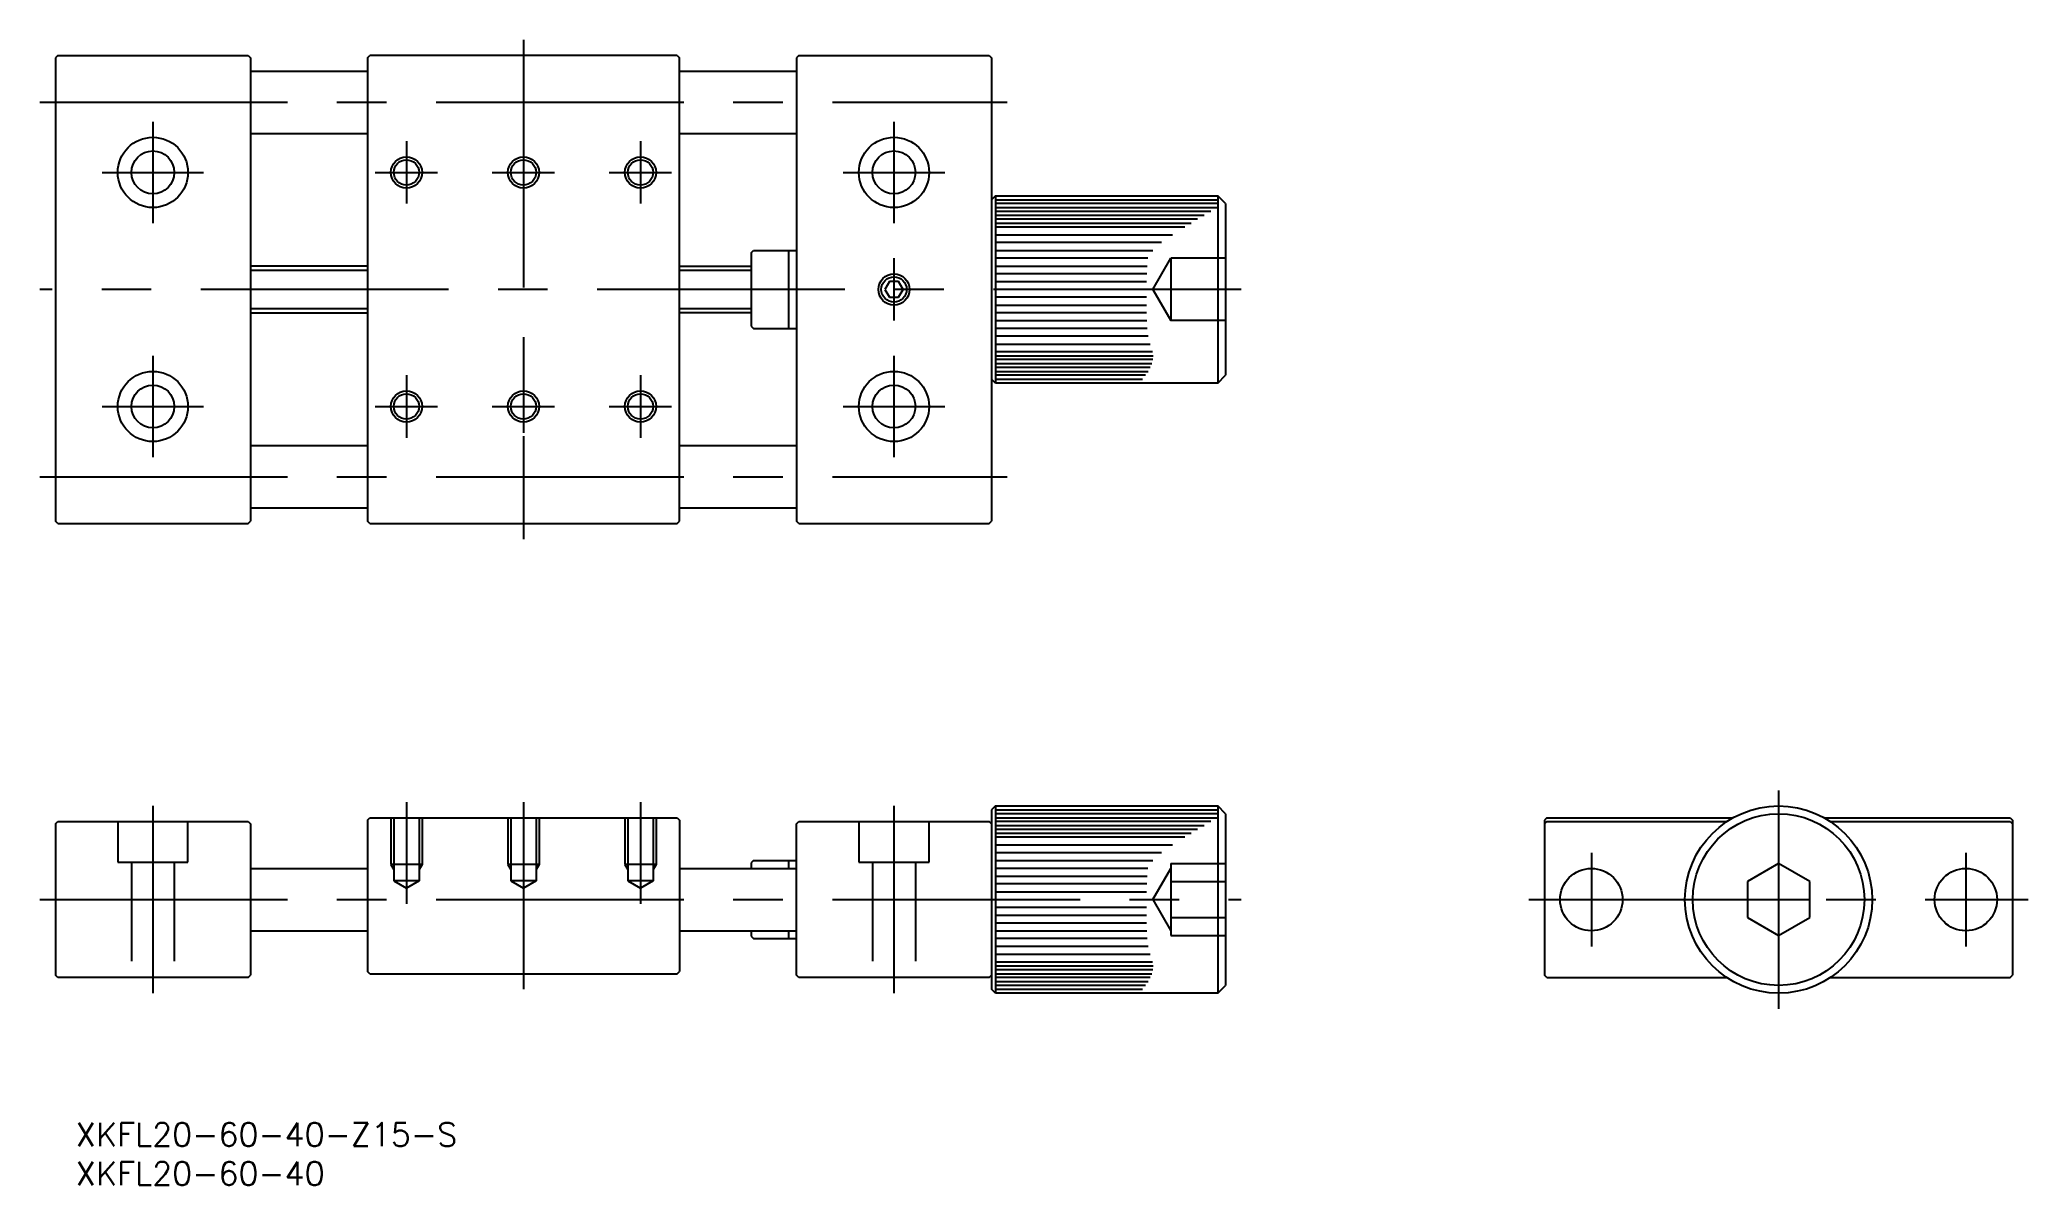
# Model space of a CAD drawing. Extents: x -223 to 32, y -37 to 110.
import ezdxf

# ---------------------------------------------------------------- set-up
doc = ezdxf.new("R2010")
doc.units = 0
doc.linetypes.add('CENTER', pattern=[50.8, 31.75, -6.35, 6.35, -6.35])
doc.linetypes.add('DASHED', pattern=[19.05, 12.7, -6.35])
doc.layers.get('0').update_dxf_attribs({"linetype": 'CONTINUOUS'})
doc.layers.add('CENTER', color=1, linetype='CONTINUOUS')
doc.styles.get("Standard").update_dxf_attribs({"font": 'txt.shx', "height": 3, "bigfont": 'bigfont.shx'})

# ---------------------------------------------------------------- blocks, each defined once
blk = doc.blocks.new('*U2')
at = {"color": 7, "linetype": 'CONTINUOUS'}
blk.add_text('XKFL20-60-40-Z15-S', height=3, dxfattribs=at).set_placement((-218.26, -31.61))
blk = doc.blocks.new('*U3')
at = {"color": 7, "linetype": 'CONTINUOUS'}
blk.add_text('XKFL20-60-40', height=3, dxfattribs=at).set_placement((-218.26, -36.61))

msp = doc.modelspace()

# ---------------------------------------------------------------- linework, layer by layer
at = {"color": 7, "linetype": 'CONTINUOUS'}
for p, q in [((-220.6, 108.21), (-220.9, 107.91)), ((-220.9, 107.91), (-220.9, 48.51)), ((-220.6, 108.21), (-196.2, 108.21)), ((-196.2, 108.21), (-195.9, 107.91)), ((-195.9, 107.91), (-195.9, 48.51)), ((-180.9, 107.91), (-180.6, 108.21)), ((-180.9, 107.91), (-180.9, 48.51)), ((-141.2, 108.21), (-180.6, 108.21)), ((-141.2, 108.21), (-140.9, 107.91)), ((-140.9, 48.51), (-140.9, 107.91)), ((-125.6, 108.21), (-125.9, 107.91)), ((-125.9, 107.91), (-125.9, 48.51)), ((-125.6, 108.21), (-101.2, 108.21)), ((-101.2, 108.21), (-100.9, 107.91)), ((-100.9, 107.91), (-100.9, 48.51)), ((-195.9, 106.21), (-180.9, 106.21)), ((-140.9, 106.21), (-125.9, 106.21)), ((-195.9, 98.21), (-180.9, 98.21)), ((-140.9, 98.21), (-125.9, 98.21)), ((-100.4, 90.21), (-100.9, 89.71)), ((-100.9, 89.71), (-100.9, 66.71)), ((-100.4, 90.21), (-100.4, 66.21)), ((-100.4, 90.21), (-71.9, 90.21)), ((-100.4, 89.71), (-71.9, 89.71)), ((-71.9, 90.21), (-71.9, 66.21)), ((-70.9, 89.21), (-71.9, 90.21)), ((-71.9, 89.21), (-100.4, 89.21)), ((-100.4, 88.71), (-71.9, 88.71)), ((-72.77, 88.21), (-100.4, 88.21)), ((-100.4, 87.71), (-73.63, 87.71)), ((-74.48, 87.21), (-100.4, 87.21)), ((-100.4, 86.71), (-75.31, 86.71)), ((-70.9, 89.21), (-70.9, 67.21)), ((-76.13, 86.21), (-100.4, 86.21)), ((-100.4, 85.21), (-77.68, 85.21)), ((-79.1, 84.21), (-100.4, 84.21)), ((-131.7, 82.91), (-131.4, 83.21)), ((-131.7, 82.91), (-131.7, 73.51)), ((-131.4, 83.21), (-125.9, 83.21)), ((-126.9, 83.21), (-126.9, 73.21)), ((-100.4, 83.21), (-80.2, 83.21)), ((-80.84, 82.21), (-100.4, 82.21)), ((-180.9, 81.21), (-195.9, 81.21)), ((-140.9, 81.21), (-131.7, 81.21)), ((-113.97, 79.21), (-114.55, 78.21)), ((-112.82, 79.21), (-113.97, 79.21)), ((-112.24, 78.21), (-112.82, 79.21)), ((-100.4, 81.21), (-80.94, 81.21)), ((-80.99, 80.21), (-100.4, 80.21)), ((-100.4, 79.21), (-81.02, 79.21)), ((-114.55, 78.21), (-113.97, 77.21)), ((-113.97, 77.21), (-112.82, 77.21)), ((-112.82, 77.21), (-112.24, 78.21)), ((-81.03, 77.21), (-100.4, 77.21)), ((-195.9, 75.21), (-180.9, 75.21)), ((-131.7, 75.21), (-140.9, 75.21)), ((-100.4, 76.21), (-81.03, 76.21)), ((-81.01, 75.21), (-100.4, 75.21)), ((-100.4, 74.21), (-80.99, 74.21)), ((-131.7, 73.51), (-131.4, 73.21)), ((-131.4, 73.21), (-125.9, 73.21)), ((-80.94, 73.21), (-100.4, 73.21)), ((-80.82, 72.21), (-100.4, 72.21)), ((-100.4, 71.21), (-80.56, 71.21)), ((-80.27, 70.21), (-100.4, 70.21)), ((-100.4, 69.71), (-80.19, 69.71)), ((-80.2, 69.21), (-100.4, 69.21)), ((-100.4, 66.21), (-100.9, 66.71)), ((-100.4, 68.71), (-80.33, 68.71)), ((-80.54, 68.21), (-100.4, 68.21)), ((-100.4, 67.71), (-80.82, 67.71)), ((-81.16, 67.21), (-100.4, 67.21)), ((-100.4, 66.71), (-81.52, 66.71)), ((-71.9, 66.21), (-70.9, 67.21)), ((-71.9, 66.21), (-100.4, 66.21)), ((-195.9, 58.21), (-180.9, 58.21)), ((-140.9, 58.21), (-125.9, 58.21)), ((-220.6, 48.21), (-220.9, 48.51)), ((-196.2, 48.21), (-195.9, 48.51)), ((-195.9, 50.21), (-180.9, 50.21)), ((-180.6, 48.21), (-180.9, 48.51)), ((-141.2, 48.21), (-140.9, 48.51)), ((-140.9, 50.21), (-125.9, 50.21)), ((-125.6, 48.21), (-125.9, 48.51)), ((-101.2, 48.21), (-100.9, 48.51)), ((-220.6, 48.21), (-196.2, 48.21)), ((-180.6, 48.21), (-141.2, 48.21)), ((-125.6, 48.21), (-101.2, 48.21)), ((-180.9, 10.2), (-180.6, 10.5)), ((-180.9, 10.2), (-180.9, -9.2)), ((-180.6, 10.5), (-141.2, 10.5)), ((-141.2, 10.5), (-140.9, 10.2)), ((-140.9, 10.2), (-140.9, -9.2)), ((-100.4, 12), (-100.9, 11.5)), ((-100.9, 11.5), (-100.9, -11.5)), ((-100.4, 12), (-100.4, -12)), ((-100.4, 12), (-71.9, 12)), ((-100.4, 11.5), (-71.9, 11.5)), ((-71.9, 11), (-100.4, 11)), ((-100.4, 10.5), (-71.9, 10.5)), ((-71.9, 12), (-71.9, -12)), ((-70.9, 11), (-71.9, 12)), ((-70.9, 11), (-70.9, -11)), ((-29.7, 10.5), (-30, 10.2)), ((-30, 10.2), (-30, -9.7)), ((-29.7, 10.5), (-5.81, 10.5)), ((5.81, 10.5), (29.7, 10.5)), ((29.7, 10.5), (30, 10.2)), ((30, 10.2), (30, -9.7)), ((-220.9, 9.7), (-220.6, 10)), ((-220.9, 9.7), (-220.9, -9.7)), ((-220.6, 10), (-196.2, 10)), ((-196.2, 10), (-195.9, 9.7)), ((-195.9, 9.7), (-195.9, -9.7)), ((-125.9, 9.7), (-125.6, 10)), ((-125.9, -9.7), (-125.9, 9.7)), ((-125.6, 10), (-101.2, 10)), ((-100.9, 9.7), (-101.2, 10)), ((-100.9, 9.7), (-100.9, -9.7)), ((-72.77, 10), (-100.4, 10)), ((-100.4, 9.5), (-73.63, 9.5)), ((-74.48, 9), (-100.4, 9)), ((-100.4, 8.5), (-75.31, 8.5)), ((-76.13, 8), (-100.4, 8)), ((-29.7, 10), (-30, 9.7)), ((-29.7, 10), (-6.63, 10)), ((6.63, 10), (29.7, 10)), ((29.7, 10), (30, 9.7)), ((-100.4, 7), (-77.68, 7)), ((-79.1, 6), (-100.4, 6)), ((-195.9, 4), (-180.9, 4)), ((-140.9, 4), (-125.9, 4)), ((-131.4, 5), (-131.7, 4.7)), ((-131.7, 4.7), (-131.7, 4)), ((-131.4, 5), (-125.9, 5)), ((-126.9, 5), (-126.9, 4)), ((-100.4, 5), (-80.2, 5)), ((-80.84, 4), (-100.4, 4)), ((-100.4, 3), (-80.94, 3)), ((0, 4.62), (-4, 2.31)), ((4, 2.31), (0, 4.62)), ((-80.99, 2), (-100.4, 2)), ((-100.4, 1), (-81.02, 1)), ((-4, 2.31), (-4, -2.31)), ((4, -2.31), (4, 2.31)), ((-81.03, -1), (-100.4, -1)), ((-100.4, -2), (-81.03, -2)), ((-4, -2.31), (0, -4.62)), ((0, -4.62), (4, -2.31)), ((-195.9, -4), (-180.9, -4)), ((-140.9, -4), (-125.9, -4)), ((-131.7, -4), (-131.7, -4.7)), ((-131.7, -4.7), (-131.4, -5)), ((-131.4, -5), (-125.9, -5)), ((-126.9, -4), (-126.9, -5)), ((-81.01, -3), (-100.4, -3)), ((-100.4, -4), (-80.99, -4)), ((-80.94, -5), (-100.4, -5)), ((-80.82, -6), (-100.4, -6)), ((-100.4, -7), (-80.56, -7)), ((-220.6, -10), (-220.9, -9.7)), ((-196.2, -10), (-220.6, -10)), ((-196.2, -10), (-195.9, -9.7)), ((-180.6, -9.5), (-180.9, -9.2)), ((-180.6, -9.5), (-141.2, -9.5)), ((-141.2, -9.5), (-140.9, -9.2)), ((-125.6, -10), (-125.9, -9.7)), ((-101.2, -10), (-125.6, -10)), ((-101.2, -10), (-100.9, -9.7)), ((-80.27, -8), (-100.4, -8)), ((-100.4, -8.5), (-80.19, -8.5)), ((-80.2, -9), (-100.4, -9)), ((-100.4, -9.5), (-80.33, -9.5)), ((-80.54, -10), (-100.4, -10)), ((-29.7, -10), (-30, -9.7)), ((-29.7, -10), (-6.63, -10)), ((6.63, -10), (29.7, -10)), ((29.7, -10), (30, -9.7)), ((-100.4, -12), (-100.9, -11.5)), ((-100.4, -10.5), (-80.82, -10.5)), ((-81.16, -11), (-100.4, -11)), ((-100.4, -11.5), (-81.52, -11.5)), ((-71.9, -12), (-100.4, -12)), ((-71.9, -12), (-70.9, -11))]:
    msp.add_line(p, q, dxfattribs=at)
at = {"color": 3, "linetype": 'DASHED'}
for p, q in [((-80.21, 78.21), (-77.9, 82.21)), ((-70.9, 82.21), (-77.9, 82.21)), ((-77.9, 82.21), (-77.9, 74.21)), ((-80.21, 78.21), (-77.9, 74.21)), ((-70.9, 78.21), (-77.9, 78.21)), ((-70.9, 74.21), (-77.9, 74.21)), ((-177.9, 10.5), (-177.9, 4.5)), ((-177.52, 10.5), (-177.52, 2.4)), ((-174.28, 10.5), (-174.28, 2.4)), ((-173.9, 10.5), (-173.9, 4.5)), ((-162.9, 10.5), (-162.9, 4.5)), ((-162.52, 10.5), (-162.52, 2.4)), ((-159.28, 10.5), (-159.28, 2.4)), ((-158.9, 10.5), (-158.9, 4.5)), ((-147.9, 10.5), (-147.9, 4.5)), ((-147.52, 10.5), (-147.52, 2.4)), ((-144.28, 10.5), (-144.28, 2.4)), ((-143.9, 10.5), (-143.9, 4.5)), ((-212.9, 10), (-212.9, 4.8)), ((-203.9, 4.8), (-203.9, 10)), ((-117.9, 10), (-117.9, 4.8)), ((-108.9, 4.8), (-108.9, 10)), ((-212.9, 4.8), (-203.9, 4.8)), ((-211.15, 4.8), (-211.15, -10)), ((-205.65, 4.8), (-205.65, -10)), ((-177.9, 4.5), (-177.52, 3.84)), ((-173.9, 4.5), (-177.9, 4.5)), ((-173.9, 4.5), (-174.28, 3.84)), ((-162.9, 4.5), (-162.52, 3.84)), ((-158.9, 4.5), (-162.9, 4.5)), ((-158.9, 4.5), (-159.28, 3.84)), ((-147.9, 4.5), (-147.52, 3.84)), ((-143.9, 4.5), (-147.9, 4.5)), ((-143.9, 4.5), (-144.28, 3.84)), ((-117.9, 4.8), (-108.9, 4.8)), ((-116.15, 4.8), (-116.15, -10)), ((-110.65, 4.8), (-110.65, -10)), ((-80.21, 0), (-77.9, 4)), ((-77.9, 4.62), (-77.9, -4.62)), ((-77.9, 4.62), (-70.9, 4.62)), ((-177.52, 2.4), (-175.9, 1.46)), ((-174.28, 2.4), (-177.52, 2.4)), ((-174.28, 2.4), (-175.9, 1.46)), ((-162.52, 2.4), (-160.9, 1.46)), ((-159.28, 2.4), (-162.52, 2.4)), ((-159.28, 2.4), (-160.9, 1.46)), ((-147.52, 2.4), (-145.9, 1.46)), ((-144.28, 2.4), (-147.52, 2.4)), ((-144.28, 2.4), (-145.9, 1.46)), ((-80.21, 0), (-77.9, -4)), ((-77.9, 2.31), (-70.9, 2.31)), ((-77.9, -2.31), (-70.9, -2.31)), ((-77.9, -4.62), (-70.9, -4.62))]:
    msp.add_line(p, q, dxfattribs=at)
at = {"color": 3, "linetype": 'CONTINUOUS'}
for p, q in [((-195.9, 80.67), (-180.9, 80.67)), ((-140.9, 80.67), (-131.7, 80.67)), ((-195.9, 75.75), (-180.9, 75.75)), ((-140.9, 75.75), (-131.7, 75.75))]:
    msp.add_line(p, q, dxfattribs=at)
at = {"color": 7, "linetype": 'CONTINUOUS'}
for centre, radius in [((-208.4, 93.21), 4.5), ((-113.4, 93.21), 4.5), ((-208.4, 93.21), 2.75), ((-175.9, 93.21), 1.62), ((-160.9, 93.21), 1.62), ((-145.9, 93.21), 1.62), ((-113.4, 93.21), 2.75), ((-113.4, 78.21), 1.62), ((-208.4, 63.21), 4.5), ((-113.4, 63.21), 4.5), ((-208.4, 63.21), 2.75), ((-175.9, 63.21), 1.62), ((-160.9, 63.21), 1.62), ((-145.9, 63.21), 1.62), ((-113.4, 63.21), 2.75), ((0, 0), 12), ((0, 0), 11), ((-24, 0), 4), ((24, 0), 4)]:
    msp.add_circle(centre, radius, dxfattribs=at)
at = {"color": 3, "linetype": 'CONTINUOUS'}
for centre in [(-175.9, 93.21), (-160.9, 93.21), (-145.9, 93.21), (-113.4, 78.21), (-175.9, 63.21), (-160.9, 63.21), (-145.9, 63.21)]:
    msp.add_circle(centre, 2, dxfattribs=at)
at = {"layer": 'CENTER', "color": 1, "linetype": 'CENTER'}
for p, q in [((-160.9, 110.21), (-160.9, 46.21)), ((-222.9, 102.21), (-98.9, 102.21)), ((-208.4, 99.71), (-208.4, 86.71)), ((-113.4, 99.71), (-113.4, 86.71)), ((-175.9, 97.21), (-175.9, 89.21)), ((-145.9, 97.21), (-145.9, 89.21)), ((-160.9, 96.62), (-160.9, 89.81)), ((-214.9, 93.21), (-201.9, 93.21)), ((-179.9, 93.21), (-171.9, 93.21)), ((-164.9, 93.21), (-156.9, 93.21)), ((-149.9, 93.21), (-141.9, 93.21)), ((-119.9, 93.21), (-106.9, 93.21)), ((-113.4, 82.21), (-113.4, 74.21)), ((-68.9, 78.21), (-222.9, 78.21)), ((-208.4, 69.71), (-208.4, 56.71)), ((-113.4, 69.71), (-113.4, 56.71)), ((-175.9, 67.21), (-175.9, 59.21)), ((-160.9, 66.62), (-160.9, 59.81)), ((-145.9, 67.21), (-145.9, 59.21)), ((-214.9, 63.21), (-201.9, 63.21)), ((-179.9, 63.21), (-171.9, 63.21)), ((-164.9, 63.21), (-156.9, 63.21)), ((-149.9, 63.21), (-141.9, 63.21)), ((-119.9, 63.21), (-106.9, 63.21)), ((-222.9, 54.21), (-98.9, 54.21)), ((0, 14), (0, -14)), ((-208.4, 12), (-208.4, -12)), ((-175.9, 12.5), (-175.9, -0.54)), ((-160.9, 12.5), (-160.9, -11.5)), ((-145.9, 12.5), (-145.9, -0.54)), ((-113.4, 12), (-113.4, -12)), ((-24, 6), (-24, -6)), ((24, 6), (24, -6)), ((-222.9, 0), (-68.9, 0)), ((-32, 0), (32, 0)), ((-4, 0), (4, 0))]:
    msp.add_line(p, q, dxfattribs=at)

# ---------------------------------------------------------------- block references
at = {"color": 7, "linetype": 'CONTINUOUS'}
for name in ['*U2', '*U3']:
    msp.add_blockref(name, (0, 0), dxfattribs=at)

doc.saveas('drawing.dxf')
